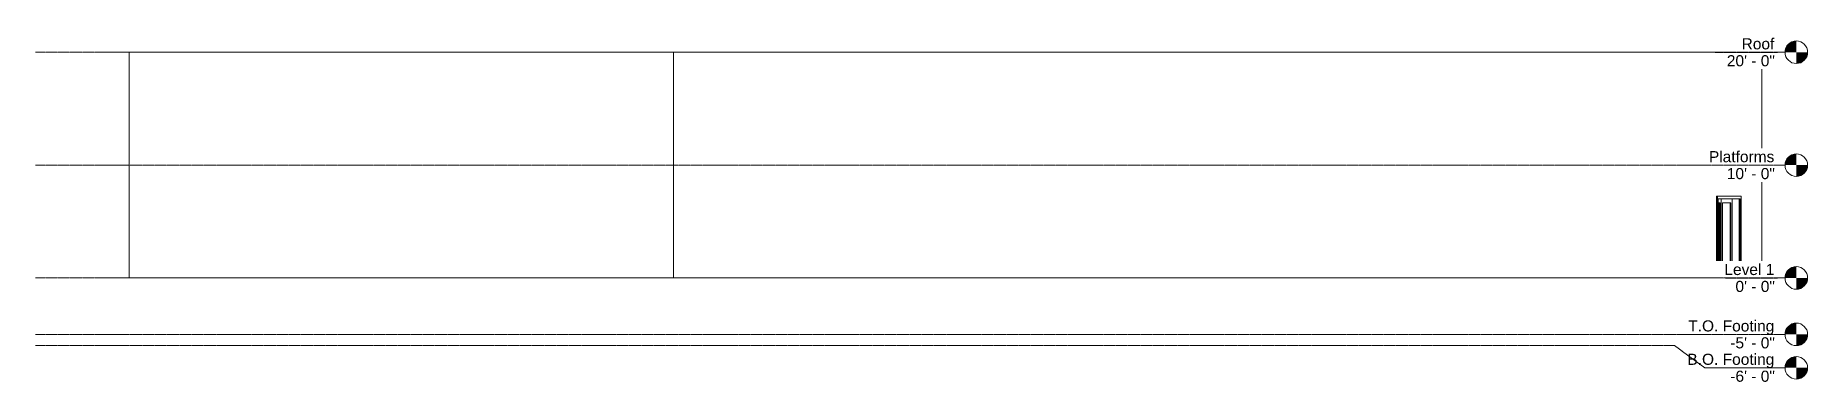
# Model space of a CAD drawing. Header units: inches. Extents: x -930 to 957, y -113 to 258.
import ezdxf

# ---------------------------------------------------------------- set-up
doc = ezdxf.new("R2010")
doc.units = ezdxf.units.IN
doc.header["$MEASUREMENT"] = 0
doc.linetypes.add('Grid Line 1_2_', pattern=[0.875, 0.5, -0.125, 0.125, -0.125])
for name, color, linetype, lineweight in [('A-DOOR', 1, 'Continuous', 13), ('A-DOOR-FRAM', 1, 'Continuous', 13), ('A-DOOR-GLAZ', 1, 'Continuous', 13), ('A-FLOR-LEVL', 6, 'Continuous', 9), ('A-WALL', 2, 'Continuous', 13)]:
    doc.layers.add(name, color=color, linetype=linetype, lineweight=lineweight)

# ---------------------------------------------------------------- blocks, each defined once
blk = doc.blocks.new('Double-Glass 1 - 72_ x 84_-187802-West')
at = {"layer": 'A-DOOR'}
for p, q in [((861.6, 80), (863.4, 80)), ((863.4, 80), (863.4, 4)), ((864.7, 84), (864.7, 0)), ((866, 4), (866, 80)), ((866, 80), (875, 80)), ((875, 80), (875, 4)), ((876.3, 0), (876.3, 84)), ((863.4, 4), (861.6, 4)), ((861.6, 0), (876.3, 0)), ((875, 4), (866, 4))]:
    blk.add_line(p, q, dxfattribs=at)
at = {"layer": 'A-DOOR-FRAM'}
for p, q in [((859.7, 0), (859.7, 87)), ((859.7, 87), (860.6, 87)), ((873, 87), (860.6, 87)), ((860.6, 87), (860.6, 0)), ((861.6, 0), (861.6, 84)), ((861.6, 84), (873, 84)), ((885.8, 87), (873.4, 87)), ((873.4, 84), (884.8, 84)), ((883.9, 0), (883.9, 84)), ((884.8, 84), (884.8, 0)), ((885.8, 0), (885.8, 87)), ((859.7, 0), (860.6, 0)), ((860.6, 0), (861.6, 0)), ((883.9, 0), (884.8, 0)), ((884.8, 0), (885.8, 0))]:
    blk.add_line(p, q, dxfattribs=at)
at = {"layer": 'A-DOOR-GLAZ'}
for p, q in [((862.4, 4), (862.4, 80)), ((874.1, 4), (874.1, 80))]:
    blk.add_line(p, q, dxfattribs=at)
blk = doc.blocks.new('Level - Level Head - Circle-20425-West')
at = {"layer": 'A-FLOR-LEVL'}
h = blk.add_hatch(color=256, dxfattribs=at)
edge = h.paths.add_edge_path(flags=0)
edge.add_line((944.6, 0), (932.6, 0))
edge.add_arc((944.6, 0), 12, 90, 180, ccw=False)
edge.add_line((944.6, 12), (944.6, 0))
h = blk.add_hatch(color=256, dxfattribs=at)
edge = h.paths.add_edge_path(flags=0)
edge.add_line((944.6, -12), (944.6, 0))
edge.add_line((944.6, 0), (956.6, 0))
edge.add_arc((944.6, 0), 12, 270, 360, ccw=False)
blk.add_circle((944.6, 0), 12, dxfattribs=at)

msp = doc.modelspace()

# ---------------------------------------------------------------- linework, layer by layer
at = {"layer": 'A-WALL'}
for p, q in [((-830, 240), (-830, 0)), ((-250.6, 240), (-250.6, 0)), ((908, 0), (908, 240)), ((873, 84), (873.4, 84)), ((883.9, 84), (883.9, 0)), ((859.7, 0), (-250.6, 0)), ((883.9, 0), (876.3, 0))]:
    msp.add_line(p, q, dxfattribs=at)
for points in [[(-829.9, 240), (-829.9, 240), (-829.4, 240), (-828.4, 240), (-826.9, 240), (-824.9, 240), (-822.5, 240), (-819.5, 240), (-816.1, 240), (-812.2, 240), (-807.8, 240), (-802.9, 240), (-797.6, 240), (-791.8, 240), (-785.6, 240), (-778.9, 240), (-771.8, 240), (-764.2, 240), (-756.2, 240), (-747.9, 240), (-739.1, 240), (-729.9, 240), (-720.3, 240), (-710.4, 240), (-700.1, 240), (-689.5, 240), (-678.5, 240), (-667.2, 240), (-655.6, 240), (-643.7, 240), (-631.5, 240), (-619, 240), (-606.3, 240), (-593.4, 240), (-580.2, 240), (-566.8, 240), (-553.2, 240), (-539.4, 240), (-525.4, 240), (-511.4, 240), (-497.1, 240), (-482.8, 240), (-468.3, 240), (-453.8, 240), (-439.2, 240), (-424.5, 240), (-409.8, 240), (-395.1, 240), (-380.4, 240), (-365.7, 240), (-351, 240), (-336.4, 240), (-321.9, 240), (-307.4, 240), (-293, 240), (-278.7, 240), (-264.6, 240), (-250.6, 240)], [(-250.6, 240), (-239, 240), (-227.1, 240), (-214.7, 240), (-202, 240), (-189, 240), (-175.6, 240), (-161.9, 240), (-147.9, 240), (-133.5, 240), (-118.9, 240), (-104, 240), (-88.8, 240), (-73.3, 240), (-57.6, 240), (-41.7, 240), (-25.5, 240), (-9.1, 240), (7.4, 240), (24.2, 240), (41.2, 240), (58.3, 240), (75.5, 240), (92.9, 240), (110.4, 240), (128.1, 240), (145.8, 240), (163.6, 240), (181.5, 240), (199.4, 240), (217.4, 240), (235.4, 240), (253.4, 240), (271.4, 240), (289.5, 240), (307.4, 240), (325.4, 240), (343.3, 240), (361.1, 240), (378.8, 240), (396.5, 240), (414, 240), (431.4, 240), (448.7, 240), (465.9, 240), (482.8, 240), (499.6, 240), (516.3, 240), (532.7, 240), (548.9, 240), (564.9, 240), (580.6, 240), (596.1, 240), (611.3, 240), (626.3, 240), (641, 240), (655.4, 240), (669.5, 240), (683.2, 240), (696.7, 240), (709.8, 240), (722.5, 240), (735, 240), (747, 240), (758.7, 240), (769.9, 240), (780.8, 240), (791.3, 240), (801.4, 240), (811.1, 240), (820.3, 240), (829.1, 240), (837.5, 240), (845.4, 240), (852.9, 240), (859.9, 240), (866.5, 240), (872.6, 240), (878.2, 240), (883.3, 240), (888, 240), (892.2, 240), (895.9, 240), (899.1, 240), (901.8, 240), (904.1, 240), (905.8, 240), (907.1, 240), (907.8, 240), (908, 240)], [(-250.6, 0), (-264.6, 0), (-278.7, 0), (-293, 0), (-307.4, 0), (-321.9, 0), (-336.4, 0), (-351, 0), (-365.7, 0), (-380.4, 0), (-395.1, 0), (-409.8, 0), (-424.5, 0), (-439.2, 0), (-453.8, 0), (-468.3, 0), (-482.8, 0), (-497.1, 0), (-511.4, 0), (-525.4, 0), (-539.4, 0), (-553.2, 0), (-566.8, 0), (-580.2, 0), (-593.4, 0), (-606.3, 0), (-619, 0), (-631.5, 0), (-643.7, 0), (-655.6, 0), (-667.2, 0), (-678.5, 0), (-689.5, 0), (-700.1, 0), (-710.4, 0), (-720.3, 0), (-729.9, 0), (-739.1, 0), (-747.9, 0), (-756.2, 0), (-764.2, 0), (-771.8, 0), (-778.9, 0), (-785.6, 0), (-791.8, 0), (-797.6, 0), (-802.9, 0), (-807.8, 0), (-812.2, 0), (-816.1, 0), (-819.5, 0), (-822.5, 0), (-824.9, 0), (-826.9, 0), (-828.4, 0), (-829.4, 0), (-829.9, 0), (-829.9, 0)], [(908, 0), (907.8, 0), (907.1, 0), (905.9, 0), (904.2, 0), (902, 0), (899.3, 0), (896.2, 0), (892.5, 0), (888.4, 0), (885.8, 0)]]:
    msp.add_lwpolyline(points, dxfattribs=at)

# ---------------------------------------------------------------- block references
at = {"layer": 'A-DOOR'}
msp.add_blockref('Double-Glass 1 - 72_ x 84_-187802-West', (0, 0), dxfattribs=at)
at = {"layer": 'A-FLOR-LEVL'}
for p in [(0, 240), (0, 120), (0, 0), (0, -60)]:
    msp.add_blockref('Level - Level Head - Circle-20425-West', p, dxfattribs=at)

# ---------------------------------------------------------------- next in the draw order: texts
at = {"layer": 'A-FLOR-LEVL', "char_height": 11.802, "attachment_point": 3, "line_spacing_factor": 0.938532, "bg_fill": 3, "box_fill_scale": 1.25, "bg_fill_color": 0, "bg_fill_transparency": 0}
for s, insert, width in [('\\fArial|b0|i0|c0|p34|;Roof', (921.2, 254.9), 41.472), ('\\fArial|b0|i0|c0|p34|;Platforms', (921.2, 134.9), 82.8), ('\\fArial|b0|i0|c0|p34|;Level 1', (921.2, 14.9), 63.504), ('\\fArial|b0|i0|c0|p34|;T.O. Footing', (921.2, -45.1), 109.152)]:
    msp.add_mtext(s, dxfattribs=dict(at, insert=insert, width=width))

# ---------------------------------------------------------------- next in the draw order: texts
for s, insert, width in [('\\fArial|b0|i0|c0|p34|;20\' - 0"', (921.8, 236.9), 60.912), ('\\fArial|b0|i0|c0|p34|;10\' - 0"', (921.8, 116.9), 60.912), ('\\fArial|b0|i0|c0|p34|;0\' - 0"', (921.8, -3.1), 49.968), ('\\fArial|b0|i0|c0|p34|;-5\' - 0"', (921.8, -63.1), 56.448)]:
    msp.add_mtext(s, dxfattribs=dict(at, insert=insert, width=width))

# ---------------------------------------------------------------- next in the draw order: linework, layer by layer
at = {"layer": 'A-FLOR-LEVL', "linetype": 'Grid Line 1_2_'}
for p, q in [((-929.6, 240), (932.6, 240)), ((-929.6, 120), (932.6, 120)), ((-929.6, 0), (932.6, 0)), ((-929.6, -60), (932.6, -60))]:
    msp.add_line(p, q, dxfattribs=at)

# ---------------------------------------------------------------- next in the draw order: block references
at = {"layer": 'A-FLOR-LEVL'}
msp.add_blockref('Level - Level Head - Circle-20425-West', (0, -95.5), dxfattribs=at)

# ---------------------------------------------------------------- next in the draw order: texts
at = {"layer": 'A-FLOR-LEVL', "insert": (921.2, -80.6), "char_height": 11.802, "width": 110.304, "attachment_point": 3, "line_spacing_factor": 0.938532, "bg_fill": 3, "box_fill_scale": 1.25, "bg_fill_color": 0, "bg_fill_transparency": 0}
msp.add_mtext('\\fArial|b0|i0|c0|p34|;B.O. Footing', dxfattribs=at)

# ---------------------------------------------------------------- next in the draw order: linework, layer by layer
at = {"layer": 'A-FLOR-LEVL', "linetype": 'Grid Line 1_2_'}
msp.add_line((-929.6, -72), (815.1, -72), dxfattribs=at)
at = {"layer": 'A-FLOR-LEVL'}
msp.add_line((815.1, -72), (847.3, -95.5), dxfattribs=at)

# ---------------------------------------------------------------- next in the draw order: texts
at = {"layer": 'A-FLOR-LEVL', "insert": (921.8, -98.6), "char_height": 11.802, "width": 56.448, "attachment_point": 3, "line_spacing_factor": 0.938532, "bg_fill": 3, "box_fill_scale": 1.25, "bg_fill_color": 0, "bg_fill_transparency": 0}
msp.add_mtext('\\fArial|b0|i0|c0|p34|;-6\' - 0"', dxfattribs=at)

# ---------------------------------------------------------------- next in the draw order: linework, layer by layer
at = {"layer": 'A-FLOR-LEVL'}
msp.add_line((847.3, -95.5), (932.6, -95.5), dxfattribs=at)

doc.saveas('drawing.dxf')
